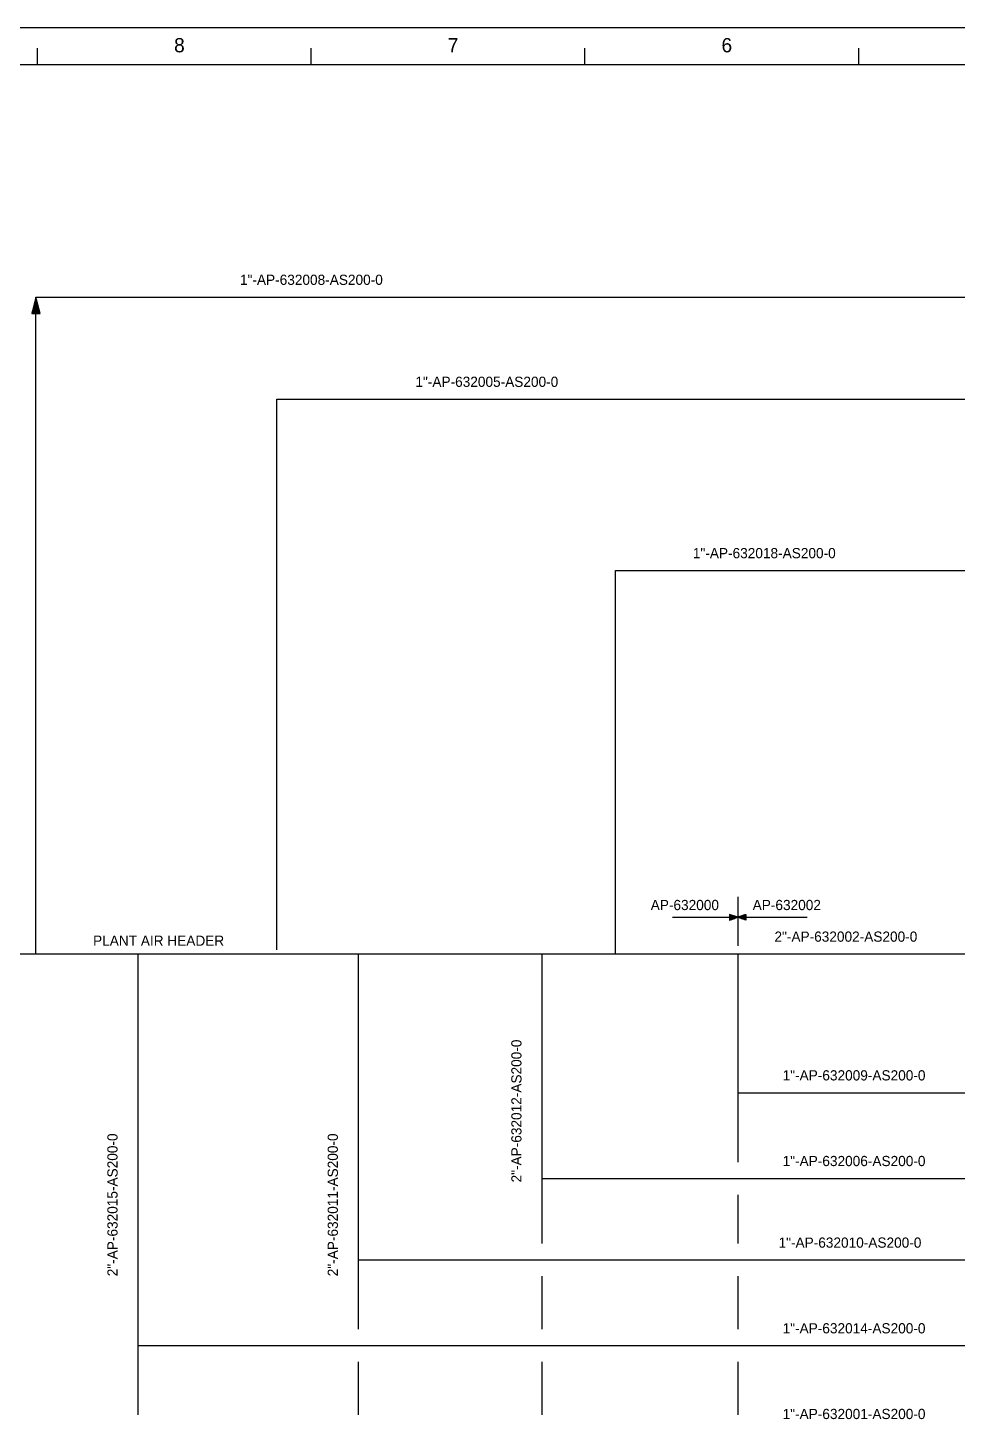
# Model space of a CAD drawing. Extents: x 0 to 840, y 0 to 594.
# Drawn here: x 291 to 518.8, y 252.7 to 594 of the extents above; entities that cross this region are included whole.
import ezdxf

# ---------------------------------------------------------------- set-up
doc = ezdxf.new("R2010")
doc.units = 0
for name, color, linetype in [('01-LIN-025-A', 7, 'Continuous'), ('08-LIN-050-A', 7, 'Continuous'), ('35-TXT-025', 7, 'Continuous'), ('40-', 7, 'Continuous'), ('43-', 7, 'Continuous'), ('45-', 7, 'Continuous')]:
    doc.layers.add(name, color=color, linetype=linetype)

msp = doc.modelspace()

# ---------------------------------------------------------------- linework, layer by layer
at = {"layer": '01-LIN-025-A'}
for p, q in [((293.99, 524.04), (292.41, 525.62)), ((293.94, 524.23), (292.43, 525.74)), ((293.9, 524.41), (292.46, 525.85)), ((293.85, 524.6), (292.49, 525.96)), ((293.8, 524.79), (292.52, 526.08)), ((293.76, 524.98), (292.55, 526.19)), ((293.71, 525.17), (292.58, 526.3)), ((293.66, 525.36), (292.6, 526.42)), ((293.61, 525.55), (292.63, 526.53)), ((293.57, 525.74), (292.66, 526.64)), ((293.52, 525.92), (292.69, 526.76)), ((293.47, 526.11), (292.72, 526.87)), ((293.43, 526.3), (292.74, 526.98)), ((293.38, 526.49), (292.77, 527.1)), ((293.33, 526.68), (292.8, 527.21)), ((293.28, 526.87), (292.83, 527.32)), ((293.24, 527.06), (292.86, 527.43)), ((293.19, 527.24), (292.89, 527.55)), ((293.14, 527.43), (292.91, 527.66)), ((293.09, 527.62), (292.94, 527.77)), ((293.05, 527.81), (292.97, 527.89)), ((292.05, 524), (292.01, 524.04)), ((292.19, 524), (292.04, 524.15)), ((292.33, 524), (292.07, 524.27)), ((292.47, 524), (292.1, 524.38)), ((292.61, 524), (292.12, 524.49)), ((292.76, 524), (292.15, 524.6)), ((292.9, 524), (292.18, 524.72)), ((293.04, 524), (292.21, 524.83)), ((293.18, 524), (292.24, 524.94)), ((293.32, 524), (292.26, 525.06)), ((293.46, 524), (292.29, 525.17)), ((293.6, 524), (292.32, 525.28)), ((293.74, 524), (292.35, 525.4)), ((293.89, 524), (292.38, 525.51)), ((465, 381), (465, 369)), ((449, 376), (482, 376)), ((463, 376.68), (463.02, 376.69)), ((463, 376.63), (463.07, 376.68)), ((463, 376.58), (463.11, 376.66)), ((463, 376.53), (463.16, 376.64)), ((463, 376.48), (463.21, 376.63)), ((463, 376.43), (463.26, 376.61)), ((463, 376.38), (463.3, 376.59)), ((463, 376.33), (463.35, 376.58)), ((463, 376.28), (463.4, 376.56)), ((463, 376.23), (463.44, 376.54)), ((463, 376.19), (463.49, 376.53)), ((463, 376.13), (463.54, 376.51)), ((463, 376.09), (463.59, 376.5)), ((463, 376.04), (463.63, 376.48)), ((463, 375.99), (463.68, 376.46)), ((463, 375.94), (463.73, 376.45)), ((463, 375.89), (463.77, 376.43)), ((463, 375.84), (463.82, 376.41)), ((463, 375.79), (463.87, 376.4)), ((463, 375.74), (463.92, 376.38)), ((463, 375.69), (463.96, 376.36)), ((463, 375.64), (464.01, 376.35)), ((463, 375.59), (464.06, 376.33)), ((463, 375.54), (464.1, 376.31)), ((463, 375.49), (464.15, 376.3)), ((463, 375.44), (464.2, 376.28)), ((463, 375.39), (464.25, 376.26)), ((463, 375.34), (464.29, 376.25)), ((463.02, 375.31), (464.34, 376.23)), ((463.16, 375.36), (464.39, 376.21)), ((463.3, 375.41), (464.43, 376.2)), ((463.44, 375.46), (464.48, 376.18)), ((463.58, 375.5), (464.53, 376.17)), ((463.73, 375.55), (464.58, 376.15)), ((463.87, 375.6), (464.62, 376.13)), ((464.01, 375.65), (464.67, 376.12)), ((464.15, 375.7), (464.72, 376.1)), ((464.29, 375.75), (464.77, 376.08)), ((464.43, 375.8), (464.81, 376.07)), ((464.57, 375.85), (464.86, 376.05)), ((464.72, 375.9), (464.91, 376.03)), ((464.86, 375.95), (464.95, 376.02)), ((465.14, 375.95), (465.05, 376.02)), ((465.28, 375.9), (465.1, 376.03)), ((465.43, 375.85), (465.14, 376.05)), ((465.57, 375.8), (465.19, 376.07)), ((465.71, 375.75), (465.24, 376.08)), ((465.85, 375.7), (465.28, 376.1)), ((465.99, 375.65), (465.33, 376.12)), ((466.13, 375.6), (465.38, 376.13)), ((466.27, 375.55), (465.43, 376.15)), ((466.42, 375.5), (465.47, 376.17)), ((466.56, 375.46), (465.52, 376.18)), ((466.7, 375.41), (465.57, 376.2)), ((466.84, 375.36), (465.61, 376.21)), ((466.98, 375.31), (465.66, 376.23)), ((467, 375.34), (465.71, 376.25)), ((467, 375.39), (465.76, 376.26)), ((467, 375.44), (465.8, 376.28)), ((467, 375.49), (465.85, 376.3)), ((467, 375.54), (465.9, 376.31)), ((467, 375.59), (465.94, 376.33)), ((467, 375.64), (465.99, 376.35)), ((467, 375.69), (466.04, 376.36)), ((467, 375.74), (466.09, 376.38)), ((467, 375.79), (466.13, 376.4)), ((467, 375.84), (466.18, 376.41)), ((467, 375.89), (466.23, 376.43)), ((467, 375.94), (466.27, 376.45)), ((467, 375.99), (466.32, 376.46)), ((467, 376.04), (466.37, 376.48)), ((467, 376.09), (466.41, 376.5)), ((467, 376.13), (466.46, 376.51)), ((467, 376.19), (466.51, 376.53)), ((467, 376.23), (466.56, 376.54)), ((467, 376.28), (466.6, 376.56)), ((467, 376.33), (466.65, 376.58)), ((467, 376.38), (466.7, 376.59)), ((467, 376.43), (466.74, 376.61)), ((467, 376.48), (466.79, 376.63)), ((467, 376.53), (466.84, 376.64)), ((467, 376.58), (466.89, 376.66)), ((467, 376.63), (466.93, 376.68)), ((467, 376.68), (466.98, 376.69))]:
    msp.add_line(p, q, dxfattribs=at)
for points in [[(293, 528), (292, 524), (294, 524), (293, 528)], [(465, 376), (463, 376.7), (463, 375.3), (465, 376)], [(465, 376), (467, 376.7), (467, 375.3), (465, 376)]]:
    msp.add_lwpolyline(points, dxfattribs=at)
at = {"layer": '08-LIN-050-A'}
for p, q in [((263, 367), (293, 367)), ((293, 367), (318, 367)), ((318, 367), (318, 271)), ((318, 367), (352, 367)), ((352, 367), (372, 367)), ((372, 367), (372, 292)), ((372, 367), (417, 367)), ((417, 367), (417, 312)), ((417, 367), (435, 367)), ((435, 367), (465, 367)), ((465, 367), (526, 367)), ((465, 367), (465, 333)), ((465, 333), (586, 333)), ((465, 333), (465, 316)), ((417, 312), (417, 296)), ((417, 312), (586, 312)), ((465, 308), (465, 296)), ((372, 292), (372, 275)), ((372, 292), (586, 292)), ((417, 288), (417, 275)), ((465, 288), (465, 275)), ((318, 271), (586, 271)), ((318, 271), (318, 254)), ((372, 267), (372, 254)), ((417, 267), (417, 254)), ((465, 267), (465, 254))]:
    msp.add_line(p, q, dxfattribs=at)
for points in [[(293, 367), (293, 528), (549, 528)], [(352, 368), (352, 503), (586, 503)], [(435, 367), (435, 461), (530, 461)]]:
    msp.add_lwpolyline(points, dxfattribs=at)
at = {"layer": '43-'}
msp.add_lwpolyline([(0, 594), (0, 0), (840, 0), (840, 594)], close=True, dxfattribs=at)
for points in [[(293.32, 589), (293.32, 585)], [(360.4, 589), (360.4, 585)], [(427.48, 589), (427.48, 585)], [(494.56, 589), (494.56, 585)]]:
    msp.add_lwpolyline(points, dxfattribs=at)
at = {"layer": '45-'}
msp.add_lwpolyline([(25, 585), (830, 585), (830, 10), (25, 10)], close=True, dxfattribs=at)

# ---------------------------------------------------------------- texts
at = {"layer": '35-TXT-025'}
for s, p in [('1"-AP-632008-AS200-0', (343, 531)), ('1"-AP-632005-AS200-0', (386, 506)), ('1"-AP-632018-AS200-0', (454, 464)), ('AP-632000', (443.67, 377.75)), ('AP-632002', (468.66, 377.75)), ('2"-AP-632002-AS200-0', (474, 370)), ('PLANT AIR HEADER', (307, 369)), ('1"-AP-632009-AS200-0', (476, 336)), ('1"-AP-632006-AS200-0', (476, 315)), ('1"-AP-632010-AS200-0', (475, 295)), ('1"-AP-632014-AS200-0', (476, 274)), ('1"-AP-632001-AS200-0', (476, 253))]:
    msp.add_text(s, height=2.5, dxfattribs=at).set_placement(p)
for s, p in [('2"-AP-632012-AS200-0', (412, 311)), ('2"-AP-632015-AS200-0', (313, 288)), ('2"-AP-632011-AS200-0', (367, 288))]:
    msp.add_text(s, height=2.5, rotation=90, dxfattribs=at).set_placement(p)
at = {"layer": '40-'}
for s, p in [('8', (326.86, 588)), ('7', (393.94, 588)), ('6', (461.02, 588))]:
    msp.add_text(s, height=3.5, dxfattribs=at).set_placement(p)

doc.saveas('drawing.dxf')
